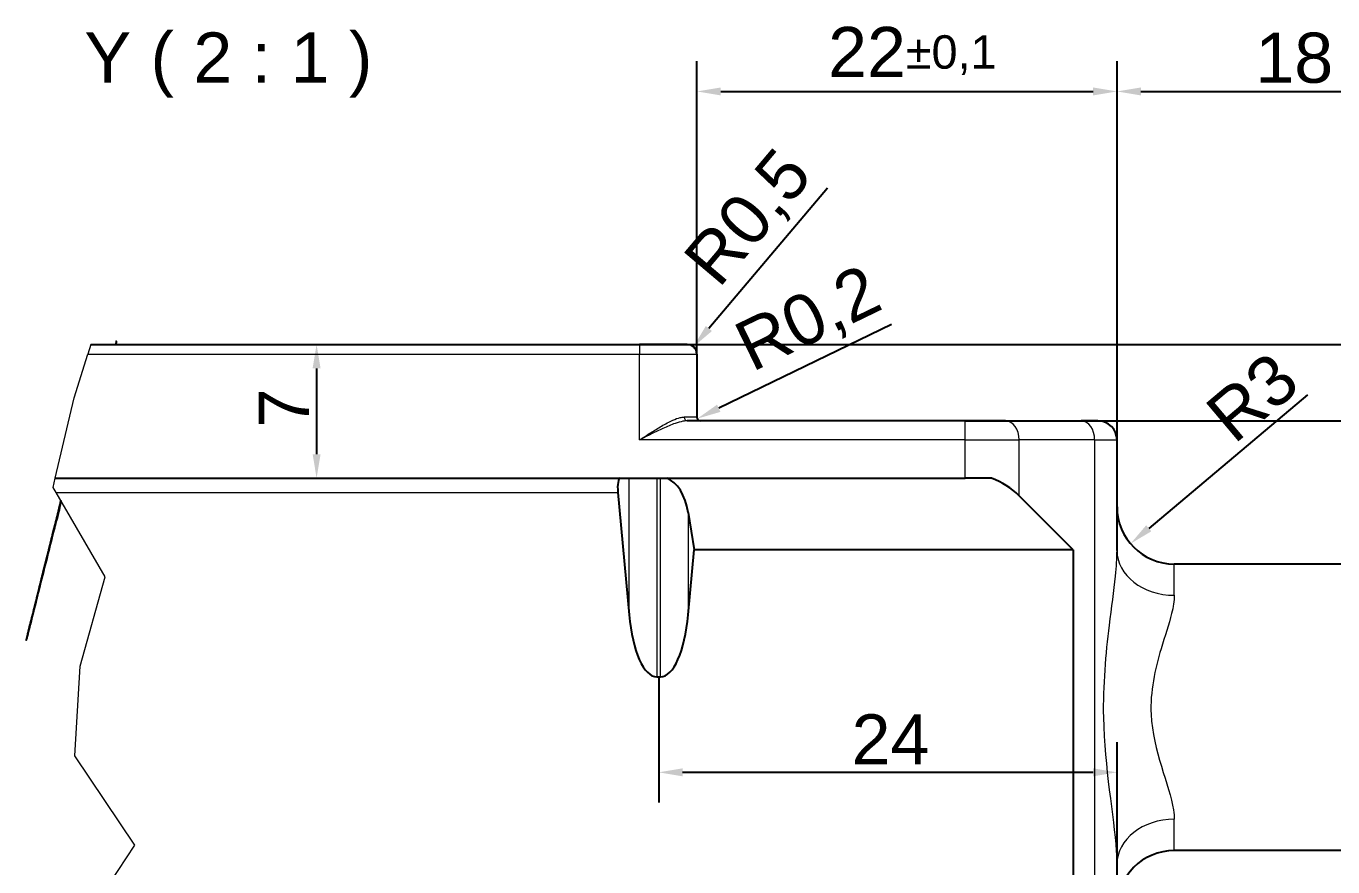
# Model space of a CAD drawing. Header units: millimetres. Extents: x 0 to 1486, y 0 to 1051.
# Drawn here: x 1164.4 to 1335.5, y 683.3 to 793.3 of the extents above; entities that cross this region are included whole.
import ezdxf

# ---------------------------------------------------------------- set-up
doc = ezdxf.new("R2010")
doc.units = ezdxf.units.MM
doc.header["$LTSCALE"] = 1.25
for name, color, linetype, lineweight, true_color in [('Bemaßungen(DIN)', 7, 'Continuous', 5, 0x262659), ('Bruchlinien(DIN)', 7, 'Continuous', 9, 0x262659), ('Sichtbare Kanten(DIN)', 7, 'Continuous', 25, 0x262659), ('Sichtbare tangentiale Kanten(DIN)', 7, 'Continuous', 15, 0x1a1a3e), ('Symbole(DIN)', 7, 'Continuous', 15, 0x262659)]:
    doc.layers.add(name, color=color, linetype=linetype, lineweight=lineweight, true_color=true_color)
doc.styles.add('Aktuell-DINGroßer Text', font='arial.ttf')
doc.dimstyles.new('STANDARD-DIN', dxfattribs={"dimscale": 1.25, "dimtxt": 5.25, "dimasz": 2.5, "dimexe": 3.175, "dimexo": 0, "dimgap": 0.8, "dimtad": 1, "dimrnd": 1e-08, "dimtxsty": 'Aktuell-DINGroßer Text', "dimcen": 0.09, "dimdle": 10, "dimclrd": 256, "dimclre": 256, "dimclrt": 256, "dimazin": 2, "dimtfac": 0.666667, "dimtmove": 0, "dimatfit": 3, "dimfxl": 1, "dimtolj": 1, "dimlwd": 25, "dimlwe": 25, "dimarcsym": 0})

# ---------------------------------------------------------------- blocks, each defined once
blk = doc.blocks.new('*D12')
at = {"layer": 'Bemaßungen(DIN)', "color": 250, "linetype": 'Continuous', "lineweight": 25, "true_color": 0x3f3f3f, "transparency": 16777216}
for p, q in [((1244.72, 751.64), (1451.81, 751.64)), ((1447.84, 748.52), (1447.84, 669.77)), ((1212.8, 666.64), (1451.81, 666.64))]:
    blk.add_line(p, q, dxfattribs=at)
at = {"layer": 'Bemaßungen(DIN)', "color": 250, "linetype": 'Continuous', "true_color": 0x3f3f3f, "transparency": 16777216}
for points in [[(1447.32, 748.52), (1448.36, 748.52), (1447.84, 751.64)], [(1447.32, 669.77), (1448.36, 669.77), (1447.84, 666.64)]]:
    blk.add_solid(points, dxfattribs=at)
at = {"layer": 'Defpoints', "color": 0, "linetype": 'Continuous', "transparency": 16777216}
for p in [(1244.72, 751.64), (1212.8, 666.64), (1447.84, 666.64)]:
    blk.add_point(p, dxfattribs=at)
at = {"layer": 'Bemaßungen(DIN)', "color": 179, "linetype": 'Continuous', "lineweight": 25, "true_color": 0x262659, "transparency": 16777216, "insert": (1439.39, 695.34), "char_height": 6.5625, "attachment_point": 1, "rotation": 90, "style": 'Aktuell-DINGroßer Text'}
blk.add_mtext('\\A1;34{\\H4.375;±0,1}', dxfattribs=at)
blk = doc.blocks.new('*D13')
at = {"layer": 'Bemaßungen(DIN)', "color": 250, "linetype": 'Continuous', "lineweight": 25, "true_color": 0x3f3f3f, "transparency": 16777216}
for p, q in [((1287.32, 741.64), (1426.57, 741.64)), ((1422.6, 738.52), (1422.6, 669.77)), ((1212.8, 666.64), (1426.57, 666.64))]:
    blk.add_line(p, q, dxfattribs=at)
at = {"layer": 'Bemaßungen(DIN)', "color": 250, "linetype": 'Continuous', "true_color": 0x3f3f3f, "transparency": 16777216}
for points in [[(1422.08, 738.52), (1423.12, 738.52), (1422.6, 741.64)], [(1422.08, 669.77), (1423.12, 669.77), (1422.6, 666.64)]]:
    blk.add_solid(points, dxfattribs=at)
at = {"layer": 'Defpoints', "color": 0, "linetype": 'Continuous', "transparency": 16777216}
for p in [(1287.32, 741.64), (1212.8, 666.64), (1422.6, 666.64)]:
    blk.add_point(p, dxfattribs=at)
at = {"layer": 'Bemaßungen(DIN)', "color": 179, "linetype": 'Continuous', "lineweight": 25, "true_color": 0x262659, "transparency": 16777216, "insert": (1414.15, 693.87), "char_height": 6.5625, "attachment_point": 1, "rotation": 90, "style": 'Aktuell-DINGroßer Text'}
blk.add_mtext('\\A1;30{\\H4.375;±0,1}', dxfattribs=at)
blk = doc.blocks.new('*D14')
at = {"layer": 'Bemaßungen(DIN)', "color": 250, "linetype": 'Continuous', "lineweight": 25, "true_color": 0x3f3f3f, "transparency": 16777216}
for p, q in [((1352.22, 704.14), (1406.18, 704.14)), ((1402.22, 701.02), (1402.22, 669.77)), ((1212.8, 666.64), (1406.18, 666.64))]:
    blk.add_line(p, q, dxfattribs=at)
at = {"layer": 'Bemaßungen(DIN)', "color": 250, "linetype": 'Continuous', "true_color": 0x3f3f3f, "transparency": 16777216}
for points in [[(1401.69, 701.02), (1402.74, 701.02), (1402.22, 704.14)], [(1401.69, 669.77), (1402.74, 669.77), (1402.22, 666.64)]]:
    blk.add_solid(points, dxfattribs=at)
at = {"layer": 'Defpoints', "color": 0, "linetype": 'Continuous', "transparency": 16777216}
for p in [(1352.22, 704.14), (1212.8, 666.64), (1402.22, 666.64)]:
    blk.add_point(p, dxfattribs=at)
at = {"layer": 'Bemaßungen(DIN)', "color": 179, "linetype": 'Continuous', "lineweight": 25, "true_color": 0x262659, "transparency": 16777216, "insert": (1393.76, 678.32), "char_height": 6.5625, "attachment_point": 1, "rotation": 90, "style": 'Aktuell-DINGroßer Text'}
blk.add_mtext('\\A1;15{\\H4.375;±0,1}', dxfattribs=at)
blk = doc.blocks.new('*D17')
at = {"layer": 'Bemaßungen(DIN)', "color": 250, "linetype": 'Continuous', "lineweight": 25, "true_color": 0x3f3f3f, "transparency": 16777216}
blk.add_line((1332.14, 745.07), (1311.37, 727.57), dxfattribs=at)
at = {"layer": 'Bemaßungen(DIN)', "color": 250, "linetype": 'Continuous', "true_color": 0x3f3f3f, "transparency": 16777216}
blk.add_solid([(1311.03, 727.97), (1311.7, 727.18), (1308.98, 725.56)], dxfattribs=at)
at = {"layer": 'Defpoints', "color": 0, "linetype": 'Continuous', "transparency": 16777216}
for p in [(1314.72, 730.39), (1308.98, 725.56)]:
    blk.add_point(p, dxfattribs=at)
at = {"layer": 'Bemaßungen(DIN)', "color": 179, "linetype": 'Continuous', "lineweight": 25, "true_color": 0x262659, "transparency": 16777216, "insert": (1318.31, 743.5), "char_height": 6.562, "attachment_point": 1, "rotation": 40.112, "style": 'Aktuell-DINGroßer Text'}
blk.add_mtext('\\A1;R3', dxfattribs=at)
blk = doc.blocks.new('*D18')
at = {"layer": 'Bemaßungen(DIN)', "color": 250, "linetype": 'Continuous', "lineweight": 25, "true_color": 0x3f3f3f, "transparency": 16777216}
blk.add_line((1277.69, 754.24), (1255.08, 743.29), dxfattribs=at)
at = {"layer": 'Bemaßungen(DIN)', "color": 250, "linetype": 'Continuous', "true_color": 0x3f3f3f, "transparency": 16777216}
blk.add_solid([(1254.85, 743.76), (1255.3, 742.82), (1252.27, 741.93)], dxfattribs=at)
at = {"layer": 'Defpoints', "color": 0, "linetype": 'Continuous', "transparency": 16777216}
for p in [(1252.27, 741.93), (1252.72, 742.14)]:
    blk.add_point(p, dxfattribs=at)
at = {"layer": 'Bemaßungen(DIN)', "color": 179, "linetype": 'Continuous', "lineweight": 25, "true_color": 0x262659, "transparency": 16777216, "insert": (1256.57, 753.89), "char_height": 6.562, "attachment_point": 1, "rotation": 25.8497, "style": 'Aktuell-DINGroßer Text'}
blk.add_mtext('\\A1;R0,2', dxfattribs=at)
blk = doc.blocks.new('*D19')
at = {"layer": 'Bemaßungen(DIN)', "color": 250, "linetype": 'Continuous', "lineweight": 25, "true_color": 0x3f3f3f, "transparency": 16777216}
blk.add_line((1269.3, 772.09), (1253.79, 753.74), dxfattribs=at)
at = {"layer": 'Bemaßungen(DIN)', "color": 250, "linetype": 'Continuous', "true_color": 0x3f3f3f, "transparency": 16777216}
blk.add_solid([(1253.39, 754.07), (1254.19, 753.4), (1251.77, 751.35)], dxfattribs=at)
at = {"layer": 'Defpoints', "color": 0, "linetype": 'Continuous', "transparency": 16777216}
for p in [(1251.77, 751.35), (1250.97, 750.39)]:
    blk.add_point(p, dxfattribs=at)
at = {"layer": 'Bemaßungen(DIN)', "color": 179, "linetype": 'Continuous', "lineweight": 25, "true_color": 0x262659, "transparency": 16777216, "insert": (1250.07, 763.11), "char_height": 6.562, "attachment_point": 1, "rotation": 49.8001, "style": 'Aktuell-DINGroßer Text'}
blk.add_mtext('\\A1;R0,5', dxfattribs=at)
blk = doc.blocks.new('*D20')
at = {"layer": 'Bemaßungen(DIN)', "color": 250, "linetype": 'Continuous', "lineweight": 25, "true_color": 0x3f3f3f, "transparency": 16777216}
for p, q in [((1252.22, 750.39), (1252.22, 788.74)), ((1307.22, 739.14), (1307.22, 788.74)), ((1255.34, 784.77), (1304.09, 784.77))]:
    blk.add_line(p, q, dxfattribs=at)
at = {"layer": 'Bemaßungen(DIN)', "color": 250, "linetype": 'Continuous', "true_color": 0x3f3f3f, "transparency": 16777216}
for points in [[(1255.34, 785.29), (1255.34, 784.25), (1252.22, 784.77)], [(1304.09, 785.29), (1304.09, 784.25), (1307.22, 784.77)]]:
    blk.add_solid(points, dxfattribs=at)
at = {"layer": 'Defpoints', "color": 0, "linetype": 'Continuous', "transparency": 16777216}
for p in [(1307.22, 784.77), (1252.22, 750.39), (1307.22, 739.14)]:
    blk.add_point(p, dxfattribs=at)
at = {"layer": 'Bemaßungen(DIN)', "color": 179, "linetype": 'Continuous', "lineweight": 25, "true_color": 0x262659, "transparency": 16777216, "insert": (1269.39, 793.22), "char_height": 6.5625, "attachment_point": 1, "style": 'Aktuell-DINGroßer Text'}
blk.add_mtext('\\A1;22{\\H4.375;±0,1}', dxfattribs=at)
blk = doc.blocks.new('*D21')
at = {"layer": 'Bemaßungen(DIN)', "color": 250, "linetype": 'Continuous', "lineweight": 25, "true_color": 0x3f3f3f, "transparency": 16777216}
for p, q in [((1307.22, 739.14), (1307.22, 788.74)), ((1352.22, 716.64), (1352.22, 788.74)), ((1310.34, 784.77), (1349.09, 784.77))]:
    blk.add_line(p, q, dxfattribs=at)
at = {"layer": 'Bemaßungen(DIN)', "color": 250, "linetype": 'Continuous', "true_color": 0x3f3f3f, "transparency": 16777216}
for points in [[(1310.34, 785.29), (1310.34, 784.25), (1307.22, 784.77)], [(1349.09, 785.29), (1349.09, 784.25), (1352.22, 784.77)]]:
    blk.add_solid(points, dxfattribs=at)
at = {"layer": 'Defpoints', "color": 0, "linetype": 'Continuous', "transparency": 16777216}
for p in [(1352.22, 784.77), (1307.22, 739.14), (1352.22, 716.64)]:
    blk.add_point(p, dxfattribs=at)
at = {"layer": 'Bemaßungen(DIN)', "color": 179, "linetype": 'Continuous', "lineweight": 25, "true_color": 0x262659, "transparency": 16777216, "insert": (1325.32, 792.47), "char_height": 6.562, "attachment_point": 1, "style": 'Aktuell-DINGroßer Text'}
blk.add_mtext('\\A1;18', dxfattribs=at)
blk = doc.blocks.new('*D22')
at = {"layer": 'Bemaßungen(DIN)', "color": 250, "linetype": 'Continuous', "lineweight": 25, "true_color": 0x3f3f3f, "transparency": 16777216}
for p, q in [((1247.22, 708.13), (1247.22, 691.66)), ((1307.22, 683.61), (1307.22, 699.6)), ((1250.34, 695.63), (1304.09, 695.63))]:
    blk.add_line(p, q, dxfattribs=at)
at = {"layer": 'Bemaßungen(DIN)', "color": 250, "linetype": 'Continuous', "true_color": 0x3f3f3f, "transparency": 16777216}
for points in [[(1250.34, 696.15), (1250.34, 695.11), (1247.22, 695.63)], [(1304.09, 696.15), (1304.09, 695.11), (1307.22, 695.63)]]:
    blk.add_solid(points, dxfattribs=at)
at = {"layer": 'Defpoints', "color": 0, "linetype": 'Continuous', "transparency": 16777216}
for p in [(1247.22, 708.13), (1307.22, 695.63), (1307.22, 683.61)]:
    blk.add_point(p, dxfattribs=at)
at = {"layer": 'Bemaßungen(DIN)', "color": 179, "linetype": 'Continuous', "lineweight": 25, "true_color": 0x262659, "transparency": 16777216, "insert": (1272.47, 703.22), "char_height": 6.562, "attachment_point": 1, "style": 'Aktuell-DINGroßer Text'}
blk.add_mtext('\\A1;24', dxfattribs=at)
blk = doc.blocks.new('*D26')
at = {"layer": 'Bemaßungen(DIN)', "color": 250, "linetype": 'Continuous', "lineweight": 25, "true_color": 0x3f3f3f, "transparency": 16777216}
blk.add_line((1202.44, 748.52), (1202.44, 737.27), dxfattribs=at)
at = {"layer": 'Bemaßungen(DIN)', "color": 250, "linetype": 'Continuous', "true_color": 0x3f3f3f, "transparency": 16777216}
for points in [[(1201.92, 748.52), (1202.96, 748.52), (1202.44, 751.64)], [(1201.92, 737.27), (1202.96, 737.27), (1202.44, 734.14)]]:
    blk.add_solid(points, dxfattribs=at)
at = {"layer": 'Defpoints', "color": 0, "linetype": 'Continuous', "transparency": 16777216}
for p in [(1202.44, 751.64), (1202.44, 734.14), (1223.9, 734.14)]:
    blk.add_point(p, dxfattribs=at)
at = {"layer": 'Bemaßungen(DIN)', "color": 179, "linetype": 'Continuous', "lineweight": 25, "true_color": 0x262659, "transparency": 16777216, "insert": (1194.87, 740.77), "char_height": 6.562, "attachment_point": 1, "rotation": 90, "style": 'Aktuell-DINGroßer Text'}
blk.add_mtext('\\A1;7', dxfattribs=at)

msp = doc.modelspace()

# ---------------------------------------------------------------- linework, layer by layer
at = {"layer": 'Bruchlinien(DIN)'}
for p, q in [((1172.867, 751.644), (1172.48, 750.394)), ((1170.7, 744.642), (1172.48, 750.394)), ((1168.238, 734.144), (1170.7, 744.642)), ((1167.953, 732.932), (1168.238, 734.144)), ((1168.338, 732.269), (1167.953, 732.932)), ((1174.744, 721.221), (1168.338, 732.269)), ((1171.472, 709.511), (1174.744, 721.221)), ((1170.774, 697.801), (1171.472, 709.511)), ((1178.665, 686.09), (1170.774, 697.801)), ((1170.908, 674.38), (1178.665, 686.09))]:
    msp.add_line(p, q, dxfattribs=at)
at = {"layer": 'Sichtbare Kanten(DIN)'}
for p, q in [((1172.867, 751.644), (1244.715, 751.644)), ((1250.965, 751.644), (1244.715, 751.644)), ((1252.215, 750.394), (1252.215, 742.144)), ((1287.323, 741.644), (1250.96, 741.644)), ((1292.626, 741.644), (1287.323, 741.644)), ((1292.626, 741.644), (1302.519, 741.644)), ((1304.715, 741.644), (1302.519, 741.644)), ((1307.215, 724.674), (1307.215, 739.144)), ((1168.238, 734.144), (1287.323, 734.144)), ((1290.803, 734.144), (1287.323, 734.144)), ((1241.878, 732.269), (1243.346, 716.257)), ((1301.465, 724.769), (1294.394, 731.84)), ((1251.085, 729.639), (1251.865, 724.769)), ((1251.085, 716.257), (1251.865, 724.769)), ((1301.465, 724.769), (1251.865, 724.769)), ((1301.465, 724.769), (1301.465, 666.644)), ((1345.965, 722.894), (1314.715, 722.894)), ((1246.968, 708.131), (1247.463, 708.131)), ((1345.965, 685.394), (1314.715, 685.394)), ((1307.215, 666.644), (1307.215, 683.614))]:
    msp.add_line(p, q, dxfattribs=at)
for centre, radius, start, end in [((1250.965, 750.394), 1.25, 0, 90), ((1252.715, 742.144), 0.5, 180, 270), ((1304.715, 739.144), 2.5, 0, 90), ((1287.323, 724.769), 10, 45, 69.63587), ((1314.715, 730.394), 7.5, 180, 270), ((1314.715, 677.894), 7.5, 90, 180)]:
    msp.add_arc(centre, radius, start, end, dxfattribs=at)
for centre, major_axis, ratio, start_param, end_param in [((1242.35, 732.269), (-0.183, 1.874), 0.2495534, 6.2587867, 7.829583), ((1247.463, 728.015), (0, 6.274), 0.5976725, 4.9741884, 6.066977), ((1246.968, 719.095), (0, -10.964), 0.3420201, 4.9741884, 6.2831853), ((1247.463, 719.095), (0, -10.964), 0.3420201, 0, 1.3089969)]:
    msp.add_ellipse(centre, major_axis=major_axis, ratio=ratio, start_param=start_param, end_param=end_param, dxfattribs=at)
for points, knots in [([(1176.191, 752.096), (1176.191, 752.096), (1176.191, 752.096), (1176.191, 752.096), (1176.191, 752.096), (1176.191, 752.095), (1176.191, 752.095), (1176.191, 752.093), (1176.191, 752.092), (1176.19, 752.086), (1176.19, 752.081), (1176.189, 752.062), (1176.189, 752.047), (1176.186, 751.995), (1176.184, 751.956), (1176.18, 751.865), (1176.177, 751.811), (1176.172, 751.718), (1176.17, 751.681), (1176.168, 751.644)], [0, 0, 0, 0, 0.000016784, 0.000016784, 0.000050353, 0.000050353, 0.000117489, 0.000117489, 0.000279364, 0.000279364, 0.001142698, 0.001142698, 0.003445041, 0.003445041, 0.009590903, 0.009590903, 0.01728564, 0.01728564, 0.021954348, 0.021954348, 0.021954348, 0.021954348]), ([(1176.174, 751.76), (1176.174, 751.76), (1176.174, 751.76), (1176.174, 751.758), (1176.174, 751.757), (1176.174, 751.752), (1176.174, 751.748), (1176.172, 751.712), (1176.17, 751.678), (1176.168, 751.644)], [0, 0, 0, 0, 0.0000453865, 0.0000453865, 0.0002269333, 0.0002269333, 0.0006894514, 0.0006894514, 0.004992613, 0.004992613, 0.004992613, 0.004992613]), ([(1176.188, 751.992), (1176.187, 751.99), (1176.187, 751.987), (1176.187, 751.975), (1176.186, 751.966), (1176.185, 751.943), (1176.185, 751.931), (1176.18, 751.831), (1176.175, 751.74), (1176.17, 751.644)], [0, 0, 0, 0, 0.000413804, 0.000413804, 0.002069029, 0.002069029, 0.004274504, 0.004274504, 0.019096951, 0.019096951, 0.019096951, 0.019096951]), ([(1168.968, 731.183), (1168.829, 730.641), (1168.705, 730.102), (1168.412, 728.846), (1168.234, 728.113), (1167.618, 725.715), (1167.212, 724.05), (1166.159, 719.877), (1165.509, 717.348), (1164.834, 714.627), (1164.78, 714.408), (1164.701, 714.084), (1164.675, 713.975), (1164.629, 713.787), (1164.61, 713.707), (1164.589, 713.624), (1164.588, 713.62), (1164.587, 713.616), (1164.587, 713.616), (1164.587, 713.615)], [1.25557873, 1.25557873, 1.25557873, 1.25557873, 1.32288693, 1.32288693, 1.41336494, 1.41336494, 1.62042119, 1.62042119, 1.93138438, 1.93138438, 1.9586775, 1.9586775, 1.9727589, 1.9727589, 1.98331592, 1.98331592, 1.9838106, 1.9838106, 1.98385698, 1.98385698, 1.98385698, 1.98385698]), ([(1168.965, 731.188), (1168.887, 730.861), (1168.827, 730.588), (1168.662, 729.896), (1168.556, 729.479), (1168.271, 728.383), (1168.09, 727.7), (1167.623, 725.831), (1167.459, 725.148), (1167.236, 724.257), (1167.183, 724.048), (1167.076, 723.624), (1167.027, 723.431), (1166.93, 723.047), (1166.887, 722.878), (1166.815, 722.592), (1166.787, 722.484), (1166.741, 722.299), (1166.722, 722.225), (1166.68, 722.059), (1166.656, 721.963), (1166.62, 721.819), (1166.608, 721.772), (1166.583, 721.673), (1166.57, 721.62), (1166.547, 721.529), (1166.537, 721.489), (1166.519, 721.416), (1166.511, 721.384), (1166.492, 721.308), (1166.48, 721.259), (1166.429, 721.052), (1166.385, 720.874), (1166.316, 720.593), (1166.296, 720.514), (1166.272, 720.416), (1166.269, 720.401), (1166.264, 720.383), (1166.264, 720.38), (1166.263, 720.376), (1166.262, 720.375), (1166.262, 720.373), (1166.262, 720.372), (1166.261, 720.371), (1166.261, 720.371), (1166.261, 720.37)], [1.2248596, 1.2248596, 1.2248596, 1.2248596, 1.29619995, 1.29619995, 1.40308673, 1.40308673, 1.56348587, 1.56348587, 1.80754931, 1.80754931, 1.87647195, 1.87647195, 1.91901077, 1.91901077, 1.94883462, 1.94883462, 1.96576534, 1.96576534, 1.97631283, 1.97631283, 1.98850131, 1.98850131, 1.99424575, 1.99424575, 2.00099973, 2.00099973, 2.00770471, 2.00770471, 2.01492153, 2.01492153, 2.02693384, 2.02693384, 2.06314851, 2.06314851, 2.07635104, 2.07635104, 2.07872487, 2.07872487, 2.07916994, 2.07916994, 2.07937684, 2.07937684, 2.07948029, 2.07948029, 2.07953201, 2.07953201, 2.07953201, 2.07953201]), ([(1168.962, 731.192), (1168.703, 730.073), (1168.472, 729.138), (1167.795, 726.562), (1167.498, 725.293), (1167.039, 723.465), (1166.84, 722.69), (1166.699, 722.132), (1166.639, 721.895), (1166.514, 721.396), (1166.468, 721.212), (1166.35, 720.738), (1166.293, 720.504), (1166.272, 720.421), (1166.27, 720.413), (1166.27, 720.413)], [0.8052702, 0.8052702, 0.8052702, 0.8052702, 1.1108298, 1.1108298, 1.5814677, 1.5814677, 1.8787897, 1.8787897, 2.0049724, 2.0049724, 2.059621, 2.059621, 2.1423158, 2.1423158, 2.162349, 2.162349, 2.162349, 2.162349]), ([(1168.941, 731.228), (1168.758, 730.484), (1168.632, 729.752), (1168.328, 728.587), (1168.212, 728.153), (1168.04, 727.488), (1167.983, 727.267), (1167.769, 726.422), (1167.641, 725.894), (1167.338, 724.655), (1167.179, 724.025), (1166.951, 723.127), (1166.874, 722.822), (1166.725, 722.234), (1166.671, 722.021), (1166.615, 721.799), (1166.603, 721.753), (1166.603, 721.753)], [1.7815541, 1.7815541, 1.7815541, 1.7815541, 1.9961756, 1.9961756, 2.1293073, 2.1293073, 2.1962596, 2.1962596, 2.3974089, 2.3974089, 2.6988056, 2.6988056, 2.8119852, 2.8119852, 2.8935868, 2.8935868, 2.9558566, 2.9558566, 2.9558566, 2.9558566]), ([(1168.964, 731.188), (1168.925, 731.018), (1168.891, 730.871), (1168.764, 730.336), (1168.684, 730.01), (1168.535, 729.423), (1168.481, 729.215), (1168.391, 728.86), (1168.362, 728.744), (1168.298, 728.488), (1168.262, 728.345), (1168.174, 727.991), (1168.12, 727.773), (1167.999, 727.28), (1167.93, 726.996), (1167.795, 726.446), (1167.727, 726.173), (1167.62, 725.745), (1167.578, 725.582), (1167.536, 725.418), (1167.535, 725.412), (1167.534, 725.407), (1167.534, 725.406), (1167.533, 725.406), (1167.533, 725.406), (1167.533, 725.406)], [0.78066842, 0.78066842, 0.78066842, 0.78066842, 0.82420791, 0.82420791, 0.92342972, 0.92342972, 0.97083853, 0.97083853, 0.99133371, 0.99133371, 1.01267785, 1.01267785, 1.04021716, 1.04021716, 1.07508717, 1.07508717, 1.10831039, 1.10831039, 1.12924355, 1.12924355, 1.12997222, 1.12997222, 1.1300007, 1.1300007, 1.13001494, 1.13001494, 1.13001494, 1.13001494]), ([(1168.959, 731.197), (1168.673, 730.026), (1168.463, 729.076), (1168.09, 727.672), (1168.03, 727.445), (1167.861, 726.784), (1167.751, 726.345), (1167.604, 725.749), (1167.571, 725.615), (1167.566, 725.596), (1167.566, 725.595), (1167.566, 725.595)], [1.61036189, 1.61036189, 1.61036189, 1.61036189, 2.05633878, 2.05633878, 2.24961341, 2.24961341, 2.37770997, 2.37770997, 2.45963668, 2.45963668, 2.4668117, 2.4668117, 2.4668117, 2.4668117]), ([(1168.793, 730.56), (1168.522, 729.461), (1168.311, 728.51), (1168.015, 727.385), (1167.96, 727.176), (1167.807, 726.567), (1167.766, 726.404), (1167.656, 725.96), (1167.603, 725.745), (1167.571, 725.614), (1167.566, 725.595), (1167.566, 725.595)], [1.74771654, 1.74771654, 1.74771654, 1.74771654, 2.17586238, 2.17586238, 2.35637631, 2.35637631, 2.40907646, 2.40907646, 2.48864524, 2.48864524, 2.52446324, 2.52446324, 2.52446324, 2.52446324]), ([(1168.842, 730.684), (1168.842, 730.684), (1168.815, 730.546), (1168.714, 730.097), (1168.692, 730.004), (1168.618, 729.689), (1168.549, 729.414), (1168.443, 729.016), (1168.407, 728.884), (1168.357, 728.701), (1168.347, 728.664), (1168.33, 728.604), (1168.325, 728.583), (1168.313, 728.54), (1168.306, 728.517), (1168.297, 728.484), (1168.294, 728.473), (1168.285, 728.44), (1168.279, 728.42), (1168.264, 728.366), (1168.257, 728.338), (1168.138, 727.91), (1168.084, 727.711), (1168.021, 727.468), (1168.003, 727.397), (1168.003, 727.397)], [3.68343442, 3.68343442, 3.68343442, 3.68343442, 3.80767416, 3.80767416, 3.83395551, 3.83395551, 3.87881023, 3.87881023, 3.90092892, 3.90092892, 3.90646384, 3.90646384, 3.90923455, 3.90923455, 3.91202956, 3.91202956, 3.91341871, 3.91341871, 3.91623906, 3.91623906, 3.92186832, 3.92186832, 4.01278567, 4.01278567, 4.07185663, 4.07185663, 4.07185663, 4.07185663]), ([(1168.93, 731.032), (1168.917, 730.973), (1168.902, 730.9), (1168.866, 730.722), (1168.844, 730.612), (1168.794, 730.369), (1168.766, 730.231), (1168.702, 729.939), (1168.667, 729.783), (1168.576, 729.404), (1168.518, 729.178), (1168.414, 728.786), (1168.368, 728.619), (1168.314, 728.421), (1168.306, 728.39), (1168.295, 728.353), (1168.294, 728.347), (1168.291, 728.337), (1168.29, 728.333), (1168.288, 728.328), (1168.288, 728.327), (1168.288, 728.326), (1168.288, 728.325), (1168.288, 728.325), (1168.288, 728.325), (1168.288, 728.325)], [0.29178976, 0.29178976, 0.29178976, 0.29178976, 0.30519649, 0.30519649, 0.32081879, 0.32081879, 0.33801581, 0.33801581, 0.35701538, 0.35701538, 0.38493963, 0.38493963, 0.40589023, 0.40589023, 0.40981672, 0.40981672, 0.41055293, 0.41055293, 0.41110508, 0.41110508, 0.41121704, 0.41121704, 0.41124503, 0.41124503, 0.41125902, 0.41125902, 0.41125902, 0.41125902]), ([(1168.958, 731.145), (1168.952, 731.115), (1168.945, 731.083), (1168.922, 730.965), (1168.903, 730.868), (1168.858, 730.644), (1168.832, 730.512), (1168.77, 730.21), (1168.733, 730.036), (1168.651, 729.683), (1168.605, 729.499), (1168.522, 729.178), (1168.485, 729.041), (1168.433, 728.853), (1168.419, 728.802), (1168.4, 728.732), (1168.395, 728.713), (1168.387, 728.687), (1168.385, 728.68), (1168.382, 728.667), (1168.38, 728.662), (1168.379, 728.656)], [0.28068254, 0.28068254, 0.28068254, 0.28068254, 0.28620917, 0.28620917, 0.300041, 0.300041, 0.31689734, 0.31689734, 0.33779137, 0.33779137, 0.36060496, 0.36060496, 0.37771663, 0.37771663, 0.38413259, 0.38413259, 0.38653847, 0.38653847, 0.38744067, 0.38744067, 0.38811733, 0.38811733, 0.38811733, 0.38811733]), ([(1168.958, 731.199), (1168.935, 731.104), (1168.913, 731.01), (1168.875, 730.852), (1168.858, 730.78), (1168.816, 730.604), (1168.789, 730.492), (1168.736, 730.272), (1168.708, 730.162), (1168.631, 729.849), (1168.583, 729.656), (1168.494, 729.298), (1168.452, 729.13), (1168.409, 728.96)], [1.7992299, 1.7992299, 1.7992299, 1.7992299, 1.81338011, 1.81338011, 1.82361126, 1.82361126, 1.83722063, 1.83722063, 1.85078197, 1.85078197, 1.87777489, 1.87777489, 1.90217806, 1.90217806, 1.90217806, 1.90217806]), ([(1168.958, 731.199), (1168.938, 731.117), (1168.919, 731.036), (1168.874, 730.847), (1168.846, 730.729), (1168.794, 730.512), (1168.771, 730.419), (1168.734, 730.268), (1168.72, 730.207), (1168.705, 730.148)], [1.790537039, 1.790537039, 1.790537039, 1.790537039, 1.802721361, 1.802721361, 1.819466062, 1.819466062, 1.83068931, 1.83068931, 1.838195967, 1.838195967, 1.838195967, 1.838195967]), ([(1168.885, 730.888), (1168.88, 730.864), (1168.874, 730.838), (1168.857, 730.766), (1168.847, 730.722), (1168.824, 730.624), (1168.813, 730.576), (1168.788, 730.471), (1168.775, 730.416), (1168.752, 730.319), (1168.743, 730.283), (1168.732, 730.237), (1168.73, 730.229), (1168.728, 730.221)], [2.092760987, 2.092760987, 2.092760987, 2.092760987, 2.102339353, 2.102339353, 2.118129348, 2.118129348, 2.13001266, 2.13001266, 2.139587881, 2.139587881, 2.14466412, 2.14466412, 2.145738023, 2.145738023, 2.145738023, 2.145738023]), ([(1168.935, 731.239), (1168.922, 731.181), (1168.911, 731.131), (1168.894, 731.051), (1168.889, 731.025), (1168.889, 731.025)], [2.384686957, 2.384686957, 2.384686957, 2.384686957, 2.40389341, 2.40389341, 2.424612457, 2.424612457, 2.424612457, 2.424612457]), ([(1168.935, 731.239), (1168.922, 731.181), (1168.911, 731.131), (1168.894, 731.051), (1168.889, 731.025), (1168.889, 731.025)], [2.263828815, 2.263828815, 2.263828815, 2.263828815, 2.283035269, 2.283035269, 2.303754315, 2.303754315, 2.303754315, 2.303754315]), ([(1168.957, 731.201), (1168.954, 731.187), (1168.949, 731.165), (1168.925, 731.061), (1168.912, 731.005), (1168.912, 731.005)], [1.71399964, 1.71399964, 1.71399964, 1.71399964, 1.7599252, 1.7599252, 1.8674725, 1.8674725, 1.8674725, 1.8674725]), ([(1168.637, 729.826), (1168.605, 729.676), (1168.571, 729.523), (1168.482, 729.128), (1168.424, 728.889), (1168.294, 728.38), (1168.221, 728.108), (1168.109, 727.694), (1168.07, 727.553), (1168.031, 727.411)], [0.71636555, 0.71636555, 0.71636555, 0.71636555, 0.7356629, 0.7356629, 0.76505412, 0.76505412, 0.79981941, 0.79981941, 0.81748586, 0.81748586, 0.81748586, 0.81748586]), ([(1168.404, 728.938), (1168.383, 728.854), (1168.361, 728.77), (1168.302, 728.534), (1168.263, 728.378), (1168.211, 728.172), (1168.2, 728.127), (1168.188, 728.08)], [1.903199644, 1.903199644, 1.903199644, 1.903199644, 1.915118146, 1.915118146, 1.935962992, 1.935962992, 1.941816493, 1.941816493, 1.941816493, 1.941816493]), ([(1168.005, 727.317), (1167.989, 727.25), (1167.972, 727.184), (1167.763, 726.357), (1167.57, 725.593), (1167.328, 724.623), (1167.274, 724.408), (1167.221, 724.192)], [1.38636986, 1.38636986, 1.38636986, 1.38636986, 1.39458214, 1.39458214, 1.48866676, 1.48866676, 1.5154976, 1.5154976, 1.5154976, 1.5154976]), ([(1168.252, 728.302), (1168.249, 728.289), (1168.246, 728.276), (1168.23, 728.213), (1168.218, 728.163), (1168.205, 728.112)], [0.5980105291, 0.5980105291, 0.5980105291, 0.5980105291, 0.5996174524, 0.5996174524, 0.6058966568, 0.6058966568, 0.6058966568, 0.6058966568]), ([(1167.634, 725.875), (1167.634, 725.875), (1167.628, 725.85), (1167.595, 725.712), (1167.56, 725.567), (1167.474, 725.207), (1167.426, 725.01), (1167.327, 724.609), (1167.285, 724.442), (1167.202, 724.112), (1167.161, 723.949), (1167.08, 723.632), (1167.039, 723.473), (1166.97, 723.205), (1166.94, 723.089), (1166.88, 722.858), (1166.851, 722.744), (1166.795, 722.523), (1166.769, 722.422), (1166.719, 722.225), (1166.697, 722.136), (1166.641, 721.915), (1166.611, 721.793), (1166.571, 721.631), (1166.56, 721.587), (1166.542, 721.514), (1166.532, 721.476), (1166.529, 721.462), (1166.529, 721.461), (1166.529, 721.461)], [2.57257707, 2.57257707, 2.57257707, 2.57257707, 2.60299847, 2.60299847, 2.64528346, 2.64528346, 2.68810059, 2.68810059, 2.71167885, 2.71167885, 2.73160135, 2.73160135, 2.75088508, 2.75088508, 2.76708019, 2.76708019, 2.78630428, 2.78630428, 2.81019874, 2.81019874, 2.84222112, 2.84222112, 2.88571613, 2.88571613, 2.90202526, 2.90202526, 2.91426891, 2.91426891, 2.91560033, 2.91560033, 2.91560033, 2.91560033]), ([(1167.216, 724.171), (1167.202, 724.114), (1167.188, 724.056), (1167.083, 723.622), (1166.982, 723.21), (1166.769, 722.363), (1166.657, 721.925), (1166.33, 720.621), (1166.122, 719.751), (1165.595, 717.577), (1165.255, 716.279), (1164.881, 714.741), (1164.822, 714.499), (1164.758, 714.233), (1164.753, 714.21), (1164.745, 714.179), (1164.743, 714.171), (1164.74, 714.159), (1164.74, 714.156), (1164.738, 714.151), (1164.738, 714.149), (1164.738, 714.147), (1164.738, 714.147), (1164.737, 714.147)], [0.96163452, 0.96163452, 0.96163452, 0.96163452, 0.96979345, 0.96979345, 1.02231988, 1.02231988, 1.07631217, 1.07631217, 1.18364855, 1.18364855, 1.34477287, 1.34477287, 1.37494465, 1.37494465, 1.37777324, 1.37777324, 1.37883397, 1.37883397, 1.37923174, 1.37923174, 1.37941855, 1.37941855, 1.37946526, 1.37946526, 1.37946526, 1.37946526]), ([(1166.843, 722.701), (1166.724, 722.226), (1166.604, 721.747), (1166.176, 720.031), (1165.875, 718.794), (1165.375, 716.801), (1165.177, 716.037), (1164.913, 714.99), (1164.837, 714.688), (1164.726, 714.235), (1164.684, 714.061), (1164.598, 713.701), (1164.554, 713.515), (1164.499, 713.29), (1164.489, 713.245), (1164.475, 713.191), (1164.473, 713.18), (1164.469, 713.164), (1164.467, 713.158), (1164.465, 713.15), (1164.465, 713.148), (1164.464, 713.144), (1164.464, 713.144), (1164.464, 713.143)], [2.15597025, 2.15597025, 2.15597025, 2.15597025, 2.21495986, 2.21495986, 2.36824366, 2.36824366, 2.46162396, 2.46162396, 2.49985002, 2.49985002, 2.52335221, 2.52335221, 2.54575741, 2.54575741, 2.55130092, 2.55130092, 2.55268412, 2.55268412, 2.55337562, 2.55337562, 2.55372137, 2.55372137, 2.5538078, 2.5538078, 2.5538078, 2.5538078]), ([(1166.618, 721.811), (1166.618, 721.811), (1166.618, 721.811), (1166.616, 721.805), (1166.597, 721.729), (1166.529, 721.454), (1166.5, 721.34), (1166.435, 721.077), (1166.4, 720.934), (1166.337, 720.679), (1166.314, 720.586), (1166.276, 720.435), (1166.263, 720.383), (1166.237, 720.274), (1166.223, 720.217), (1166.195, 720.105), (1166.181, 720.048), (1166.141, 719.886), (1166.116, 719.784), (1166.048, 719.508), (1166.01, 719.352), (1165.937, 719.06), (1165.904, 718.923), (1165.845, 718.685), (1165.822, 718.592), (1165.783, 718.438), (1165.771, 718.387), (1165.744, 718.28), (1165.73, 718.223), (1165.702, 718.111), (1165.688, 718.054), (1165.647, 717.891), (1165.622, 717.791), (1165.576, 717.608), (1165.554, 717.523), (1165.493, 717.279), (1165.449, 717.108), (1165.35, 716.717), (1165.294, 716.499), (1165.23, 716.249), (1165.223, 716.221), (1165.213, 716.179), (1165.209, 716.165), (1165.204, 716.145), (1165.202, 716.138), (1165.199, 716.127), (1165.198, 716.124), (1165.197, 716.119), (1165.197, 716.117), (1165.196, 716.114), (1165.196, 716.113), (1165.195, 716.112), (1165.195, 716.112), (1165.195, 716.112)], [3.01132166, 3.01132166, 3.01132166, 3.01132166, 3.01431562, 3.01431562, 3.08237451, 3.08237451, 3.11489131, 3.11489131, 3.14268287, 3.14268287, 3.15655685, 3.15655685, 3.1634778, 3.1634778, 3.1704292, 3.1704292, 3.1773858, 3.1773858, 3.19140445, 3.19140445, 3.21927436, 3.21927436, 3.246833, 3.246833, 3.26261828, 3.26261828, 3.26955259, 3.26955259, 3.27653381, 3.27653381, 3.28350769, 3.28350769, 3.29753163, 3.29753163, 3.31135046, 3.31135046, 3.33903181, 3.33903181, 3.36698806, 3.36698806, 3.37043509, 3.37043509, 3.37215786, 3.37215786, 3.37301911, 3.37301911, 3.37344972, 3.37344972, 3.37366502, 3.37366502, 3.37377267, 3.37377267, 3.37380496, 3.37380496, 3.37380496, 3.37380496]), ([(1166.324, 720.63), (1166.276, 720.435), (1166.227, 720.235), (1166.133, 719.851), (1166.088, 719.669), (1166.025, 719.412), (1166.006, 719.338), (1165.971, 719.195), (1165.955, 719.131), (1165.928, 719.02), (1165.916, 718.974), (1165.896, 718.891), (1165.886, 718.853), (1165.868, 718.779), (1165.859, 718.744), (1165.834, 718.642), (1165.819, 718.583), (1165.794, 718.482), (1165.783, 718.439), (1165.762, 718.356), (1165.753, 718.319), (1165.734, 718.245), (1165.727, 718.217), (1165.716, 718.172), (1165.714, 718.164), (1165.714, 718.164)], [2.37075237, 2.37075237, 2.37075237, 2.37075237, 2.40640884, 2.40640884, 2.43750287, 2.43750287, 2.44920815, 2.44920815, 2.45776403, 2.45776403, 2.46343709, 2.46343709, 2.46807787, 2.46807787, 2.47272294, 2.47272294, 2.48212874, 2.48212874, 2.49140858, 2.49140858, 2.50398116, 2.50398116, 2.52372885, 2.52372885, 2.55030536, 2.55030536, 2.55030536, 2.55030536]), ([(1166.601, 721.744), (1166.591, 721.704), (1166.581, 721.662), (1166.554, 721.556), (1166.538, 721.489), (1166.512, 721.387), (1166.504, 721.353), (1166.485, 721.277), (1166.474, 721.235), (1166.457, 721.166), (1166.45, 721.137), (1166.436, 721.079), (1166.429, 721.052), (1166.412, 720.984), (1166.401, 720.941), (1166.359, 720.77), (1166.327, 720.64), (1166.267, 720.394), (1166.239, 720.283), (1166.199, 720.118), (1166.188, 720.073), (1166.168, 719.993), (1166.16, 719.958), (1166.15, 719.918), (1166.149, 719.914), (1166.148, 719.909), (1166.147, 719.908), (1166.147, 719.905), (1166.147, 719.904), (1166.146, 719.903), (1166.146, 719.903), (1166.146, 719.903), (1166.146, 719.903), (1166.146, 719.903)], [1.97570619, 1.97570619, 1.97570619, 1.97570619, 1.9813486, 1.9813486, 1.98972305, 1.98972305, 1.99395697, 1.99395697, 1.99933142, 1.99933142, 2.00403446, 2.00403446, 2.00990119, 2.00990119, 2.0199711, 2.0199711, 2.05018693, 2.05018693, 2.07287295, 2.07287295, 2.08088531, 2.08088531, 2.0868944, 2.0868944, 2.08745753, 2.08745753, 2.08772607, 2.08772607, 2.08786035, 2.08786035, 2.08789391, 2.08789391, 2.0879107, 2.0879107, 2.0879107, 2.0879107]), ([(1166.505, 721.366), (1166.505, 721.366), (1166.505, 721.365), (1166.502, 721.354), (1166.497, 721.331), (1166.48, 721.266), (1166.468, 721.217), (1166.427, 721.051), (1166.397, 720.929), (1166.367, 720.806)], [2.321820686, 2.321820686, 2.321820686, 2.321820686, 2.32332507, 2.32332507, 2.328083563, 2.328083563, 2.337309324, 2.337309324, 2.360012853, 2.360012853, 2.360012853, 2.360012853]), ([(1164.9, 714.94), (1164.851, 714.742), (1164.803, 714.548), (1164.716, 714.192), (1164.673, 714.012), (1164.596, 713.692), (1164.563, 713.556), (1164.505, 713.312), (1164.478, 713.2), (1164.44, 713.047), (1164.428, 712.998), (1164.417, 712.952), (1164.417, 712.951), (1164.417, 712.95), (1164.417, 712.95), (1164.416, 712.95), (1164.416, 712.949), (1164.416, 712.949), (1164.416, 712.949), (1164.416, 712.949)], [2.485322829, 2.485322829, 2.485322829, 2.485322829, 2.51053825, 2.51053825, 2.534298617, 2.534298617, 2.55098725, 2.55098725, 2.564499159, 2.564499159, 2.571215973, 2.571215973, 2.571320271, 2.571320271, 2.571372421, 2.571372421, 2.571398495, 2.571398495, 2.571411533, 2.571411533, 2.571411533, 2.571411533])]:
    msp.add_open_spline(points, degree=3, knots=knots, dxfattribs=at)
for points in [[(1168.948, 731.217), (1168.85, 730.83), (1168.77, 730.453), (1168.689, 730.072)], [(1168.956, 731.202), (1168.944, 731.151), (1168.932, 731.102), (1168.932, 731.102)], [(1168.957, 731.201), (1168.957, 731.199), (1168.956, 731.198), (1168.956, 731.196)], [(1168.247, 728.283), (1168.232, 728.22), (1168.216, 728.158), (1168.201, 728.096)], [(1167.89, 726.89), (1167.809, 726.568), (1167.73, 726.249), (1167.649, 725.928)], [(1166.919, 723.004), (1166.917, 722.998), (1166.916, 722.991), (1166.914, 722.984)]]:
    msp.add_open_spline(points, degree=3, dxfattribs=at)
at = {"layer": 'Sichtbare tangentiale Kanten(DIN)'}
for p, q in [((1244.715, 751.644), (1244.715, 750.394)), ((1172.48, 750.394), (1244.715, 750.394)), ((1244.715, 739.144), (1244.715, 750.394)), ((1244.715, 750.394), (1252.215, 750.394)), ((1252.215, 742.144), (1250.57, 742.144)), ((1287.323, 739.144), (1287.323, 741.644)), ((1287.323, 739.144), (1244.715, 739.144)), ((1287.323, 734.144), (1287.323, 739.144)), ((1287.323, 739.144), (1294.394, 739.144)), ((1304.286, 739.144), (1294.394, 739.144)), ((1294.394, 731.84), (1294.394, 739.144)), ((1304.286, 739.144), (1307.215, 739.144)), ((1304.286, 739.144), (1304.286, 666.644)), ((1243.346, 716.257), (1243.346, 734.144)), ((1246.968, 734.144), (1246.968, 708.131)), ((1247.463, 708.131), (1247.463, 734.144)), ((1168.338, 732.269), (1241.878, 732.269)), ((1251.085, 729.639), (1251.085, 716.257)), ((1314.715, 718.808), (1314.715, 722.894)), ((1314.715, 685.394), (1314.715, 689.479))]:
    msp.add_line(p, q, dxfattribs=at)
for centre, major_axis, ratio, start_param, end_param in [((1250.96, 742.144), (0, -0.5), 0.7806247, 4.712389, 6.2831853), ((1292.626, 739.144), (0, 2.5), 0.7071068, 4.712389, 6.2831853), ((1302.519, 739.144), (0, 2.5), 0.7071068, 4.712389, 6.2831853), ((1314.715, 724.674), (-7.5, 0), 0.782097, 0, 1.5707963), ((1314.715, 683.614), (-7.5, 0), 0.782097, 4.712389, 6.2831853)]:
    msp.add_ellipse(centre, major_axis=major_axis, ratio=ratio, start_param=start_param, end_param=end_param, dxfattribs=at)
for points, knots in [([(1244.715, 739.144), (1245.198, 739.459), (1245.685, 739.777), (1246.646, 740.389), (1247.119, 740.684), (1248.091, 741.25), (1248.597, 741.524), (1249.408, 741.884), (1249.729, 742.003), (1250.221, 742.118), (1250.402, 742.144), (1250.57, 742.144)], [-0.31289837, -0.31289837, -0.31289837, -0.31289837, -0.24042898, -0.24042898, -0.1687207, -0.1687207, -0.08963151, -0.08963151, -0.03447366, -0.03447366, 0, 0, 0, 0]), ([(1250.96, 741.644), (1250.781, 741.644), (1250.588, 741.623), (1250.064, 741.526), (1249.721, 741.427), (1248.856, 741.127), (1248.316, 740.899), (1247.28, 740.427), (1246.774, 740.182), (1245.75, 739.672), (1245.23, 739.406), (1244.715, 739.144)], [0, 0, 0, 0, 0.03447366, 0.03447366, 0.08963151, 0.08963151, 0.1687207, 0.1687207, 0.24042898, 0.24042898, 0.31289837, 0.31289837, 0.31289837, 0.31289837]), ([(1307.215, 683.614), (1307.215, 684.154), (1307.193, 684.73), (1306.85, 689.934), (1305.606, 696.208), (1305.397, 706.981), (1305.763, 711.147), (1306.511, 717.208), (1306.817, 719.365), (1307.137, 722.54), (1307.215, 723.669), (1307.215, 724.674)], [-1.8951846, -1.8951846, -1.8951846, -1.8951846, -1.7910672, -1.7910672, -0.9984774, -0.9984774, -0.5031088, -0.5031088, -0.1935034, -0.1935034, 0, 0, 0, 0]), ([(1314.715, 718.808), (1314.715, 718.09), (1314.578, 717.284), (1314.019, 715.016), (1313.483, 713.476), (1312.175, 709.146), (1311.533, 706.17), (1311.899, 698.475), (1314.075, 693.994), (1314.676, 690.277), (1314.715, 689.866), (1314.715, 689.479)], [0, 0, 0, 0, 0.1935034, 0.1935034, 0.5031088, 0.5031088, 0.9984774, 0.9984774, 1.7910672, 1.7910672, 1.8951846, 1.8951846, 1.8951846, 1.8951846])]:
    msp.add_open_spline(points, degree=3, knots=knots, dxfattribs=at)

# ---------------------------------------------------------------- texts
at = {"layer": 'Symbole(DIN)', "color": 179, "true_color": 0x262659, "insert": (1172.042, 783.961), "char_height": 6.5625, "attachment_point": 7, "style": 'Aktuell-DINGroßer Text'}
msp.add_mtext('Y ( 2 : 1 )', dxfattribs=at)

# ---------------------------------------------------------------- dimensions: what is measured, and where the dimension line sits
at = {"layer": 'Bemaßungen(DIN)', "color": 250, "linetype": 'Continuous', "lineweight": 25, "true_color": 0x3f3f3f}
for base, p1, p2, angle, override, picture, middle in [((1307.215, 784.769), (1252.215, 750.394), (1307.215, 739.144), 180, {"dimgap": 0.8, "dimdec": 2, "dimlfac": 0.4, "dimtol": 1, "dimlim": 0, "dimtp": 0.1, "dimtm": 0.1, "dimtdec": 2, "dimtofl": 0, "dimatfit": 1}, '*D20', (1279.715, 784.769)), ((1202.437, 734.144), (1202.437, 751.644), (1223.9, 734.144), 270, {"dimgap": 0.8, "dimdec": 2, "dimlfac": 0.4, "dimse1": 1, "dimse2": 1, "dimtol": 0, "dimlim": 0, "dimtp": 0, "dimtm": 0, "dimtdec": 2, "dimtofl": 0, "dimatfit": 1}, '*D26', (1202.437, 742.894)), ((1447.84, 666.644), (1244.715, 751.644), (1212.797, 666.644), 270, {"dimgap": 0.8, "dimdec": 2, "dimlfac": 0.4, "dimtol": 1, "dimlim": 0, "dimtp": 0.1, "dimtm": 0.1, "dimtdec": 2, "dimtofl": 0, "dimatfit": 1}, '*D12', (1447.84, 705.615)), ((1422.601, 666.644), (1287.323, 741.644), (1212.797, 666.644), 90, {"dimgap": 0.8, "dimdec": 2, "dimlfac": 0.4, "dimtol": 1, "dimlim": 0, "dimtp": 0.1, "dimtm": 0.1, "dimtdec": 2, "dimtofl": 0, "dimatfit": 1}, '*D13', (1422.601, 704.144)), ((1402.215, 666.644), (1352.215, 704.144), (1212.797, 666.644), 270, {"dimgap": 0.8, "dimdec": 2, "dimlfac": 0.4, "dimtol": 1, "dimlim": 0, "dimtp": 0.1, "dimtm": 0.1, "dimtdec": 2, "dimtofl": 0, "dimatfit": 1}, '*D14', (1402.215, 688.281)), ((1307.215, 695.631), (1247.215, 708.131), (1307.215, 683.614), 180, {"dimgap": 0.8, "dimdec": 2, "dimlfac": 0.4, "dimtol": 0, "dimlim": 0, "dimtp": 0, "dimtm": 0, "dimtdec": 2, "dimtofl": 0, "dimatfit": 1}, '*D22', (1277.215, 695.631))]:
    dim = msp.add_linear_dim(base=base, p1=p1, p2=p2, angle=angle, dimstyle='STANDARD-DIN', override=override, dxfattribs=at)
    dim.commit()
    dim.dimension.update_dxf_attribs({"geometry": picture, "text_midpoint": middle, "dimtype": 160})
dim = msp.add_linear_dim(base=(1352.215, 784.769), p1=(1307.215, 739.144), p2=(1352.215, 716.644), dimstyle='STANDARD-DIN', override={"dimgap": 0.8, "dimdec": 2, "dimlfac": 0.4, "dimtol": 0, "dimlim": 0, "dimtp": 0, "dimtm": 0, "dimtdec": 2, "dimtofl": 0, "dimatfit": 1}, dxfattribs=at)
dim.commit()
dim.dimension.update_dxf_attribs({"geometry": '*D21', "text_midpoint": (1329.715, 784.769), "dimtype": 160})
for center, mpoint, picture, middle in [((1250.965, 750.394), (1251.772, 751.348), '*D19', (1262.759, 764.35)), ((1252.715, 742.144), (1252.265, 741.926), '*D18', (1268.615, 749.847)), ((1314.715, 730.394), (1308.979, 725.562), '*D17', (1327.324, 741.016))]:
    dim = msp.add_radius_dim(center=center, mpoint=mpoint, dimstyle='STANDARD-DIN', override={"dimgap": 0.8, "dimdec": 2, "dimlfac": 0.4, "dimcen": 0, "dimtol": 0, "dimlim": 0, "dimtp": 0, "dimtm": 0, "dimtdec": 2, "dimtofl": 0}, dxfattribs=at)
    dim.commit()
    dim.dimension.update_dxf_attribs({"geometry": picture, "text_midpoint": middle, "dimtype": 164})

doc.saveas('drawing.dxf')
